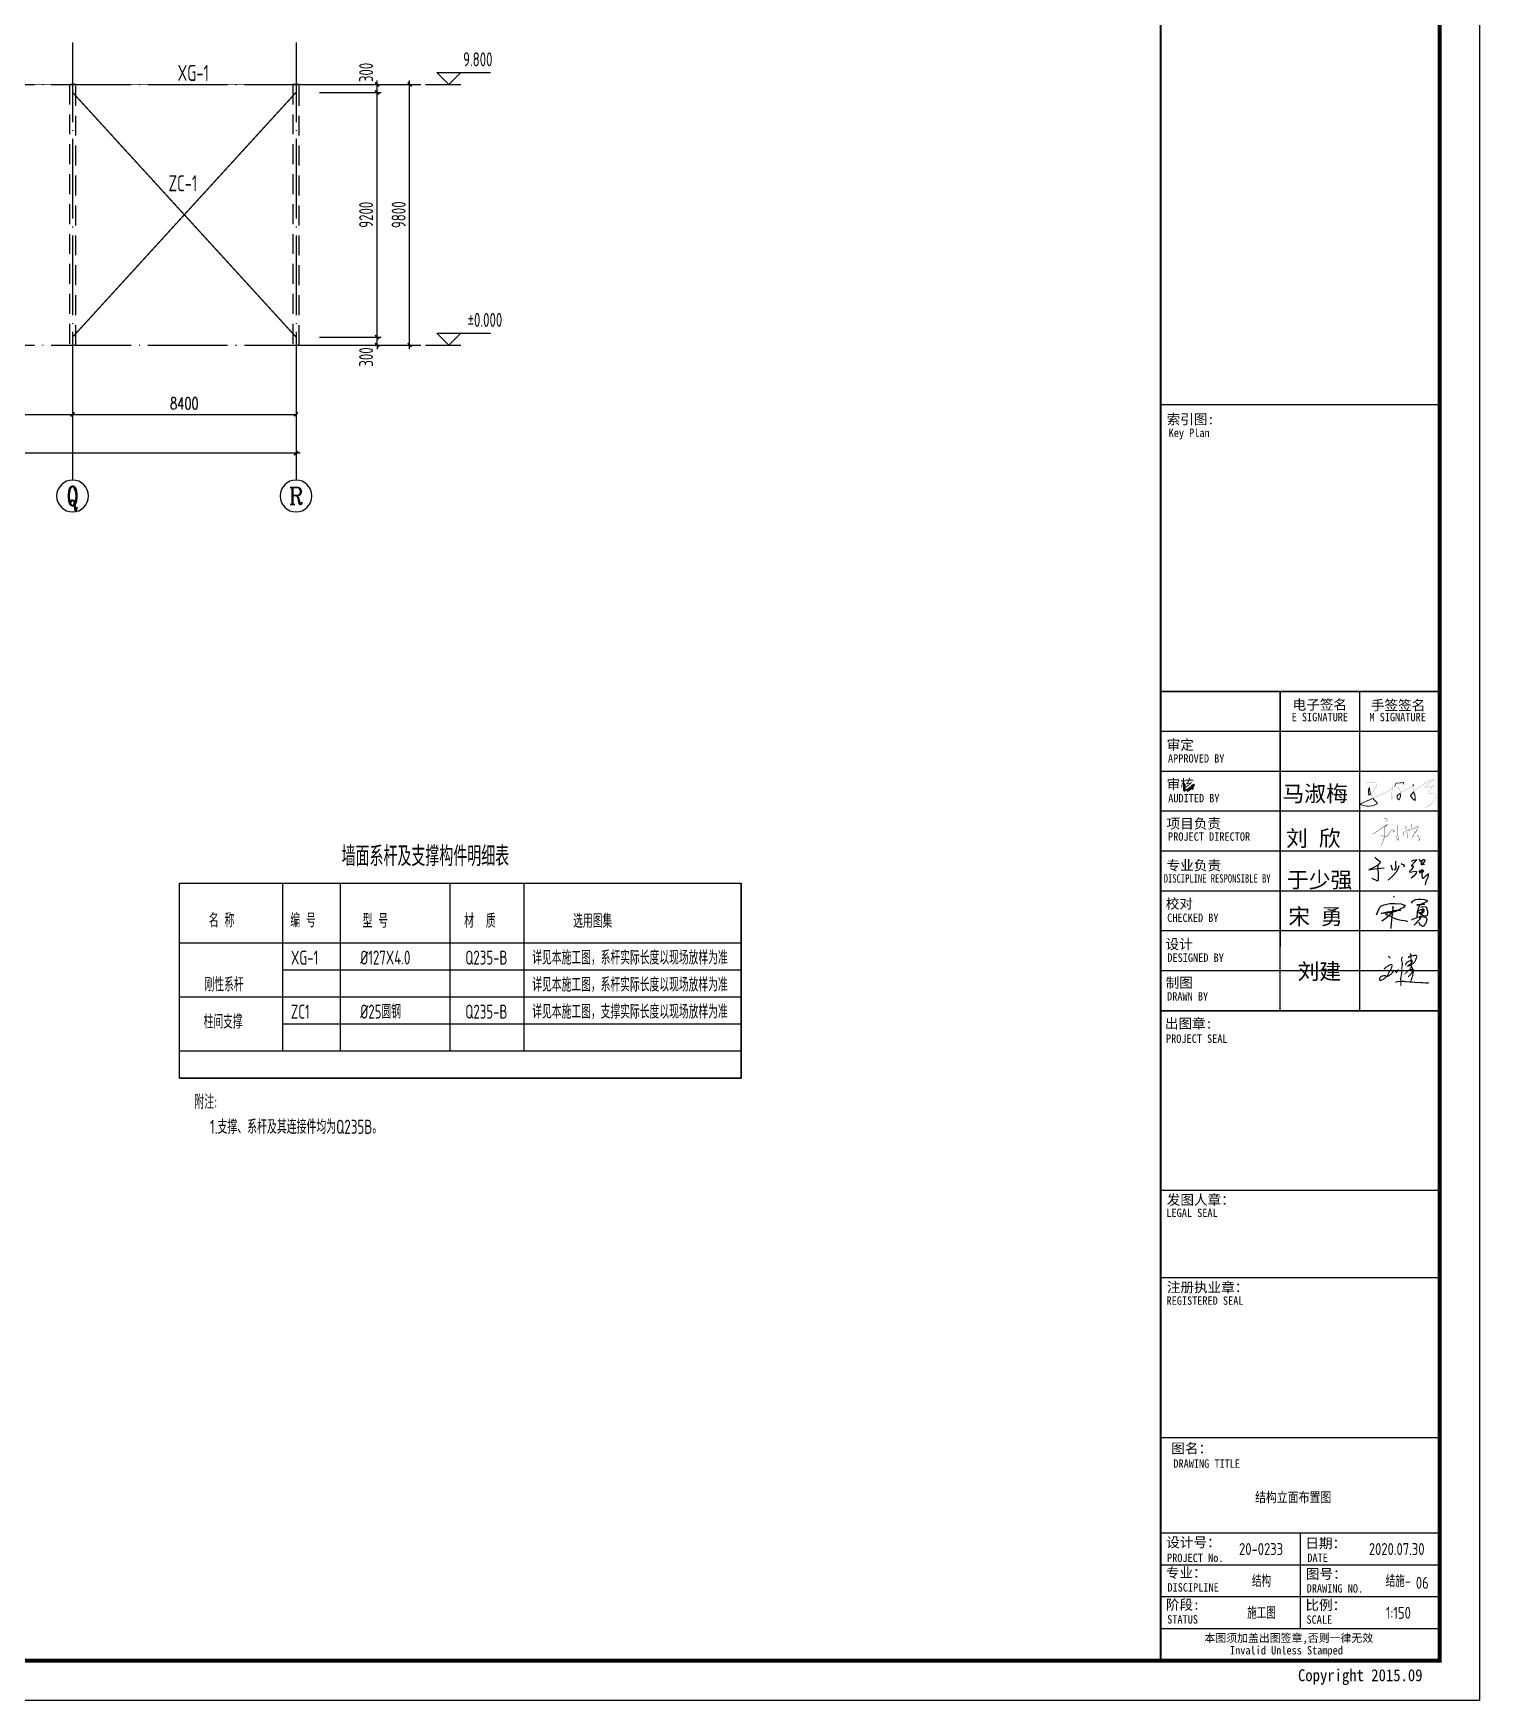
# Model space of a CAD drawing. Extents: x 899043 to 2598688, y -137197 to 211789.
# Drawn here: x 1760105 to 1814488, y 3985 to 66695 of the extents above; entities that cross this region are included whole.
import ezdxf
from ezdxf.enums import TextEntityAlignment as Align

# ---------------------------------------------------------------- set-up
doc = ezdxf.new("R2010")
doc.units = 0
doc.header["$LTSCALE"] = 1500
doc.header["$MEASUREMENT"] = 0
doc.linetypes.add('DASHED', pattern=[0.75, 0.5, -0.25])
doc.linetypes.add('DOTE', pattern=[2.42, 2, -0.2, 0.02, -0.2])
for name, color, linetype in [('00-tk', 151, 'Continuous'), ('1a文字', 7, 'Continuous'), ('AXIS', 3, 'Continuous'), ('AXIS_TEXT', 7, 'Continuous'), ('Boltx', 252, 'DASHED'), ('DIM', 3, 'Continuous'), ('iicon', 7, 'Continuous'), ('TDB_文字', 7, 'Continuous'), ('TEXT', 7, 'Continuous'), ('THIN', 7, 'Continuous'), ('WALL', 7, 'Continuous')]:
    doc.layers.add(name, color=color, linetype=linetype)
for name, color, linetype, lineweight in [('TK-签名', 70, 'Continuous', 30), ('功能名称', 255, 'Continuous', 0), ('钢板标注', 9, 'Continuous', 18)]:
    doc.layers.add(name, color=color, linetype=linetype, lineweight=lineweight)
doc.styles.add('_TCH_AXIS', font='COMPLEX', dxfattribs={"bigfont": 'GBCBIG'})
doc.styles.add('_TCH_DIM_T3', font='SIMPLEX', dxfattribs={"width": 0.705882, "bigfont": 'GBCBIG'})
doc.styles.add('COMPLEX', font='COMPLEX')
doc.styles.add('DS6FS', font='tssdeng.shx', dxfattribs={"width": 0.8, "bigfont": 'tssdchn.shx'})
doc.styles.add('DS6HT', font='simhei.ttf', dxfattribs={"width": 0.8})
doc.styles.add('HZ', font='rs.shx', dxfattribs={"width": 0.8, "bigfont": 'hztxt.shx'})
doc.styles.add('TSSD_Dimension', font='Tssdeng.shx', dxfattribs={"width": 0.7, "bigfont": 'hztxt.shx'})
doc.styles.add('TSSD_Label', font='Tssdeng.shx', dxfattribs={"width": 0.7, "bigfont": 'hztxt.shx'})
doc.styles.add('TSSD_Norm', font='Tssdeng.shx', dxfattribs={"bigfont": 'hztxt.shx'})
doc.dimstyles.new('_TCH_ARCH&&150', dxfattribs={"dimtxt": 446.25, "dimasz": 150, "dimexe": 375, "dimexo": 450, "dimgap": 189.375, "dimtad": 1, "dimdec": 0, "dimzin": 0, "dimdsep": 46, "dimtxsty": '_TCH_DIM_T3', "dimblk": 'ARCHTICK', "dimcen": 0.09, "dimclrt": 7, "dimazin": 2, "dimtfac": 1, "dimtdec": 0, "dimtix": 1, "dimtmove": 2, "dimatfit": 3, "dimfxl": 0, "dimtolj": 1, "dimtzin": 0, "dimarcsym": 0})
doc.dimstyles.new('TSSD_150_150', dxfattribs={"dimtxt": 525, "dimasz": 150, "dimexe": 150, "dimexo": 375, "dimgap": 150, "dimtad": 1, "dimdec": 0, "dimzin": 0, "dimdsep": 46, "dimtxsty": 'TSSD_Dimension', "dimblk": 'ARCHTICK', "dimblk1": 'ARCHTICK', "dimblk2": 'ARCHTICK', "dimcen": 0, "dimdle": 150, "dimclrt": 7, "dimadec": 0, "dimazin": 0, "dimtfac": 1, "dimtdec": 0, "dimtix": 1, "dimtmove": 2, "dimatfit": 3, "dimfxl": 0, "dimtolj": 1, "dimtzin": 0, "dimarcsym": 0})

# ---------------------------------------------------------------- blocks, each defined once
blk = doc.blocks.new('_ArchTick')
at = {"color": 0, "linetype": 'ByBlock', "const_width": 0.4}
blk.add_lwpolyline([(-0.5, -0.5), (0.5, 0.5)], dxfattribs=at)
blk = doc.blocks.new('*D312')
at = {"layer": 'AXIS', "color": 0, "lineweight": -2}
for p, q in [((1753182, 54452), (1753182, 51990)), ((1761582, 54452), (1761582, 51990)), ((1753182, 52365), (1761582, 52365))]:
    blk.add_line(p, q, dxfattribs=at)
at = {"layer": 'Defpoints', "color": 0}
for p in [(1753182, 54902), (1761582, 54902), (1761582, 52365)]:
    blk.add_point(p, dxfattribs=at)
at = {"layer": 'AXIS', "color": 0, "lineweight": -2, "xscale": 150, "yscale": 150, "zscale": 150, "rotation": 180}
blk.add_blockref('_ArchTick', (1753182, 52365), dxfattribs=at)
at = {"layer": 'AXIS', "color": 0, "lineweight": -2, "xscale": 150, "yscale": 150, "zscale": 150}
blk.add_blockref('_ArchTick', (1761582, 52365), dxfattribs=at)
at = {"layer": 'AXIS', "color": 7, "insert": (1757382, 52777), "char_height": 446.2, "attachment_point": 5, "style": '_TCH_DIM_T3'}
blk.add_mtext('\\A1;8400', dxfattribs=at)
blk = doc.blocks.new('*D313')
at = {"layer": 'AXIS', "color": 0, "lineweight": -2}
for p, q in [((1761582, 54452), (1761582, 51990)), ((1769982, 54452), (1769982, 51990)), ((1761582, 52365), (1769982, 52365))]:
    blk.add_line(p, q, dxfattribs=at)
at = {"layer": 'Defpoints', "color": 0}
for p in [(1761582, 54902), (1769982, 54902), (1769982, 52365)]:
    blk.add_point(p, dxfattribs=at)
at = {"layer": 'AXIS', "color": 0, "lineweight": -2, "xscale": 150, "yscale": 150, "zscale": 150, "rotation": 180}
blk.add_blockref('_ArchTick', (1761582, 52365), dxfattribs=at)
at = {"layer": 'AXIS', "color": 0, "lineweight": -2, "xscale": 150, "yscale": 150, "zscale": 150}
blk.add_blockref('_ArchTick', (1769982, 52365), dxfattribs=at)
at = {"layer": 'AXIS', "color": 7, "insert": (1765782, 52777), "char_height": 446.2, "attachment_point": 5, "style": '_TCH_DIM_T3'}
blk.add_mtext('\\A1;8400', dxfattribs=at)
blk = doc.blocks.new('_AXISO')
blk.add_circle((0, 0), 0.5)
at = {"layer": 'AXIS_TEXT', "style": 'COMPLEX', "width": 1.041667}
blk.add_attdef('A', text='', height=0.56, dxfattribs=at).set_placement((-0.25, -0.28), (0.25, -0.28), align=Align.FIT)
blk = doc.blocks.new('*D314')
at = {"layer": 'Defpoints', "color": 0}
for p in [(1659231, 54111), (1769982, 54111), (1659231, 50902)]:
    blk.add_point(p, dxfattribs=at)
at = {"layer": 'DIM', "color": 0, "lineweight": -2}
for p, q in [((1659231, 53736), (1659231, 50752)), ((1769982, 53736), (1769982, 50752)), ((1770132, 50902), (1659081, 50902))]:
    blk.add_line(p, q, dxfattribs=at)
at = {"layer": 'DIM', "color": 0, "lineweight": -2, "xscale": 150, "yscale": 150, "zscale": 150, "rotation": 180}
blk.add_blockref('_ArchTick', (1659231, 50902), dxfattribs=at)
at = {"layer": 'DIM', "color": 0, "lineweight": -2, "xscale": 150, "yscale": 150, "zscale": 150}
blk.add_blockref('_ArchTick', (1769982, 50902), dxfattribs=at)
at = {"layer": 'DIM', "color": 7, "insert": (1714607, 51315), "char_height": 525, "attachment_point": 5, "style": 'TSSD_Dimension'}
blk.add_mtext('\\A1;110750', dxfattribs=at)
blk = doc.blocks.new('*D315')
at = {"layer": 'Defpoints', "color": 0}
for p in [(1770631, 64773), (1774254, 64773), (1770631, 54973)]:
    blk.add_point(p, dxfattribs=at)
at = {"layer": 'DIM', "color": 0, "lineweight": -2}
for p, q in [((1771006, 64773), (1774404, 64773)), ((1774254, 54823), (1774254, 64923)), ((1771006, 54973), (1774404, 54973))]:
    blk.add_line(p, q, dxfattribs=at)
at = {"layer": 'DIM', "color": 0, "lineweight": -2, "xscale": 150, "yscale": 150, "zscale": 150}
for p, rotation in [((1774254, 64773), 90), ((1774254, 54973), 270)]:
    blk.add_blockref('_ArchTick', p, dxfattribs=dict(at, rotation=rotation))
at = {"layer": 'DIM', "color": 7, "insert": (1773841, 59873), "char_height": 525, "attachment_point": 5, "rotation": 90, "style": 'TSSD_Dimension'}
blk.add_mtext('\\A1;9800', dxfattribs=at)
blk = doc.blocks.new('*D316')
at = {"layer": 'Defpoints', "color": 0}
for p in [(1770492, 55273), (1773030, 55273), (1770492, 54973)]:
    blk.add_point(p, dxfattribs=at)
at = {"layer": 'DIM', "color": 0, "lineweight": -2}
for p, q in [((1770867, 55273), (1773180, 55273)), ((1773030, 55273), (1773030, 55423)), ((1773030, 54973), (1773030, 55273)), ((1770867, 54973), (1773180, 54973)), ((1773030, 54973), (1773030, 54823))]:
    blk.add_line(p, q, dxfattribs=at)
at = {"layer": 'DIM', "color": 0, "lineweight": -2, "xscale": 150, "yscale": 150, "zscale": 150}
for p, rotation in [((1773030, 55273), 270), ((1773030, 54973), 90)]:
    blk.add_blockref('_ArchTick', p, dxfattribs=dict(at, rotation=rotation))
at = {"layer": 'DIM', "color": 7, "insert": (1772617, 54521), "char_height": 525, "attachment_point": 5, "rotation": 90, "style": 'TSSD_Dimension'}
blk.add_mtext('\\A1;300', dxfattribs=at)
blk = doc.blocks.new('*D317')
at = {"layer": 'Defpoints', "color": 0}
for p in [(1770492, 64773), (1773030, 64773), (1770492, 64473)]:
    blk.add_point(p, dxfattribs=at)
at = {"layer": 'DIM', "color": 0, "lineweight": -2}
for p, q in [((1770867, 64773), (1773180, 64773)), ((1773030, 64323), (1773030, 64923)), ((1770867, 64473), (1773180, 64473))]:
    blk.add_line(p, q, dxfattribs=at)
at = {"layer": 'DIM', "color": 0, "lineweight": -2, "xscale": 150, "yscale": 150, "zscale": 150}
for p, rotation in [((1773030, 64773), 90), ((1773030, 64473), 270)]:
    blk.add_blockref('_ArchTick', p, dxfattribs=dict(at, rotation=rotation))
at = {"layer": 'DIM', "color": 7, "insert": (1772617, 65224), "char_height": 525, "attachment_point": 5, "rotation": 90, "style": 'TSSD_Dimension'}
blk.add_mtext('\\A1;300', dxfattribs=at)
blk = doc.blocks.new('*D322')
at = {"layer": 'Defpoints', "color": 0}
for p in [(1770867, 64473), (1773030, 64473), (1770867, 55273)]:
    blk.add_point(p, dxfattribs=at)
at = {"layer": 'DIM', "color": 0, "lineweight": -2}
for p, q in [((1773030, 55123), (1773030, 64623)), ((1771242, 64473), (1773180, 64473)), ((1771242, 55273), (1773180, 55273))]:
    blk.add_line(p, q, dxfattribs=at)
at = {"layer": 'DIM', "color": 0, "lineweight": -2, "xscale": 150, "yscale": 150, "zscale": 150}
for p, rotation in [((1773030, 64473), 90), ((1773030, 55273), 270)]:
    blk.add_blockref('_ArchTick', p, dxfattribs=dict(at, rotation=rotation))
at = {"layer": 'DIM', "color": 7, "insert": (1772617, 59873), "char_height": 525, "attachment_point": 5, "rotation": 90, "style": 'TSSD_Dimension'}
blk.add_mtext('\\A1;9200', dxfattribs=at)
blk = doc.blocks.new('A$C7C122B11')
at = {"layer": 'iicon', "color": 13, "const_width": 7.58}
for points in [[(101, 316), (199, 383)], [(199, 383), (301, 455)], [(244, 611), (279, 605)], [(322, 465), (255, 393)], [(255, 393), (267, 338)], [(279, 605), (315, 591)], [(321, 572), (298, 526)], [(301, 455), (344, 476)], [(315, 591), (321, 572)], [(554, 440), (553, 381)], [(553, 381), (555, 298)], [(718, 416), (741, 413)], [(745, 400), (719, 368)], [(741, 413), (745, 400)], [(858, 469), (850, 439)], [(850, 439), (850, 403)], [(850, 403), (863, 373)], [(872, 485), (858, 469)], [(863, 373), (876, 363)], [(897, 363), (924, 382)], [(924, 382), (974, 414)], [(991, 378), (971, 334)], [(974, 414), (997, 421)], [(1010, 411), (991, 378)], [(997, 421), (1010, 411)], [(0, 251), (101, 316)], [(180, 234), (214, 214)], [(220, 61), (189, 0)], [(214, 214), (249, 201)], [(254, 164), (220, 61)], [(249, 201), (284, 195)], [(270, 260), (254, 164)], [(267, 338), (270, 260)], [(284, 195), (312, 200)], [(312, 200), (331, 220)], [(331, 220), (382, 295)], [(382, 295), (411, 328)], [(411, 328), (434, 349)], [(434, 349), (448, 349)], [(448, 349), (455, 315)], [(455, 315), (462, 292)], [(462, 292), (485, 335)], [(535, 158), (509, 209)], [(575, 108), (535, 158)], [(555, 298), (561, 212)], [(561, 212), (572, 134)], [(572, 134), (575, 108)], [(674, 309), (686, 266)], [(686, 266), (692, 224)], [(692, 224), (692, 211)], [(726, 309), (755, 327)], [(755, 327), (790, 346)], [(756, 296), (765, 257)], [(762, 218), (762, 180)], [(762, 180), (763, 160)], [(765, 257), (762, 218)], [(790, 346), (817, 357)], [(826, 342), (799, 315)], [(817, 357), (835, 356)], [(835, 356), (826, 342)], [(876, 363), (897, 363)], [(892, 201), (876, 164)], [(909, 233), (892, 201)], [(921, 283), (909, 233)], [(923, 311), (921, 283)], [(951, 294), (937, 279)], [(971, 334), (951, 294)], [(980, 231), (1007, 207)], [(1033, 121), (1002, 119)], [(1007, 207), (1028, 171)], [(1028, 171), (1033, 146)], [(1033, 146), (1033, 121)]]:
    blk.add_lwpolyline(points, dxfattribs=at)
blk = doc.blocks.new('A$C26561F03')
at = {"layer": 'WALL'}
for p, q in [((166, 452), (88, 412)), ((150, 688), (177, 655)), ((224, 488), (166, 452)), ((177, 655), (214, 628)), ((214, 628), (252, 600)), ((216, 496), (223, 419)), ((223, 419), (231, 254)), ((268, 546), (224, 488)), ((252, 600), (277, 584)), ((277, 584), (268, 546)), ((295, 415), (378, 424)), ((550, 496), (561, 437)), ((561, 437), (583, 381)), ((662, 590), (665, 508)), ((665, 508), (669, 415)), ((749, 474), (725, 389)), ((810, 531), (834, 516)), ((834, 516), (863, 508)), ((863, 508), (884, 493)), ((880, 471), (867, 448)), ((884, 493), (880, 471)), ((1120, 459), (1057, 371)), ((1084, 500), (1061, 471)), ((1061, 471), (1109, 474)), ((1068, 593), (1118, 614)), ((1150, 572), (1084, 500)), ((1109, 474), (1120, 459)), ((1118, 614), (1187, 628)), ((1187, 628), (1150, 572)), ((1246, 649), (1268, 615)), ((1268, 615), (1304, 564)), ((1304, 564), (1309, 523)), ((1307, 568), (1333, 598)), ((1309, 523), (1308, 495)), ((1343, 524), (1316, 499)), ((1316, 499), (1363, 515)), ((1333, 598), (1360, 635)), ((1377, 566), (1343, 524)), ((1360, 635), (1394, 635)), ((1363, 515), (1390, 517)), ((1397, 608), (1377, 566)), ((1394, 635), (1397, 608)), ((88, 412), (0, 376)), ((0, 376), (76, 385)), ((76, 385), (204, 403)), ((222, 89), (81, 156)), ((204, 403), (295, 415)), ((231, 157), (222, 89)), ((231, 254), (231, 157)), ((616, 235), (483, 114)), ((583, 381), (597, 366)), ((680, 311), (616, 235)), ((660, 364), (640, 392)), ((669, 415), (660, 364)), ((725, 389), (680, 311)), ((1057, 371), (1016, 328)), ((1016, 328), (1022, 313)), ((1022, 313), (1078, 322)), ((1135, 221), (1058, 166)), ((1078, 322), (1153, 340)), ((1181, 286), (1135, 221)), ((1153, 340), (1188, 328)), ((1188, 328), (1181, 286)), ((1271, 364), (1258, 328)), ((1258, 328), (1263, 293)), ((1263, 293), (1289, 314)), ((1289, 314), (1309, 338)), ((1309, 338), (1344, 361)), ((1328, 304), (1325, 232)), ((1325, 232), (1330, 189)), ((1328, 304), (1332, 359)), ((1357, 326), (1328, 304)), ((1330, 189), (1340, 165)), ((1332, 359), (1335, 388)), ((1340, 165), (1370, 167)), ((1344, 361), (1362, 360)), ((1365, 339), (1357, 326)), ((1362, 360), (1365, 339)), ((1370, 167), (1427, 221)), ((1429, 80), (1406, 0)), ((1427, 221), (1472, 263)), ((1474, 180), (1429, 80)), ((1472, 263), (1484, 279)), ((1486, 229), (1474, 180)), ((1484, 279), (1486, 229))]:
    blk.add_line(p, q, dxfattribs=at)
blk = doc.blocks.new('20150828165454')
h = blk.add_hatch(color=256)
h.paths.add_polyline_path([(-4440, 30), (-4590, 65), (-4738, 73), (-4862, 73), (-4992, 72), (-5125, 52), (-5266, 37), (-5393, 13), (-5517, -12), (-5636, -56), (-5741, -115), (-5764, -162), (-5753, -202), (-5720, -224), (-5687, -211), (-5590, -156), (-5487, -118), (-5372, -95), (-5250, -72), (-5111, -57), (-4983, -38), (-4861, -37), (-4741, -37), (-4606, -44), (-4481, -73), (-4396, -123), (-4309, -200), (-4258, -277), (-4228, -372), (-4222, -432), (-4226, -493), (-4256, -619), (-4303, -715), (-4397, -874), (-4482, -1002), (-4524, -1077), (-4590, -1174), (-4663, -1268), (-4809, -1452), (-5015, -1664), (-5034, -1609), (-5089, -1342), (-5123, -1119), (-5136, -855), (-5186, -665), (-5310, -733), (-5417, -938), (-5505, -1249), (-5497, -1579), (-5468, -1849), (-5423, -2020), (-5307, -2086), (-5075, -1883), (-5061, -1869), (-5023, -1980), (-4920, -2172), (-4812, -2296), (-4775, -2346), (-4907, -2394), (-5121, -2478), (-5344, -2571), (-5520, -2636), (-5732, -2723), (-5969, -2837), (-6203, -2949), (-6416, -3043), (-6581, -3165), (-6703, -3245), (-6753, -3389), (-6543, -3484), (-6306, -3571), (-6047, -3628), (-5675, -3683), (-5346, -3696), (-4984, -3674), (-4626, -3589), (-4404, -3489), (-4020, -3309), (-3956, -3186), (-3956, -3088), (-4121, -2902), (-4378, -2661), (-4537, -2481), (-4598, -2400), (-4501, -2365), (-4236, -2257), (-3766, -2061), (-3213, -1827), (-2411, -1391), (-2174, -1208), (-2003, -1066), (-1843, -939), (-1870, -1118), (-1916, -1391), (-1963, -1659), (-1997, -1943), (-2000, -2196), (-1987, -2394), (-1897, -2716), (-1739, -2464), (-1664, -2061), (-1660, -2046), (-1673, -2009), (-1704, -2000), (-1735, -2006), (-1772, -2040), (-1844, -2423), (-1858, -2447), (-1878, -2376), (-1890, -2193), (-1887, -1950), (-1854, -1675), (-1808, -1409), (-1762, -1135), (-1727, -907), (-1723, -906), (-1721, -872), (-1721, -871), (-1703, -509, 0.9997794), (-1812, -503), (-1829, -818), (-1884, -831), (-2072, -981), (-2243, -1122), (-2471, -1298), (-3261, -1728), (-3808, -1959), (-4278, -2155), (-4541, -2262), (-4667, -2307), (-4727, -2228), (-4828, -2109), (-4922, -1935), (-4975, -1781), (-4727, -1525), (-4576, -1336), (-4501, -1239), (-4430, -1135), (-4388, -1059), (-4304, -932), (-4206, -767), (-4152, -656), (-4116, -509), (-4112, -430), (-4119, -351), (-4158, -229), (-4225, -127), (-4331, -33)])
h.paths.add_polyline_path([(-5250, -856), (-5246, -872), (-5233, -1130), (-5198, -1361), (-5140, -1638), (-5101, -1752), (-5151, -1803), (-5320, -1952), (-5328, -1947), (-5360, -1829), (-5387, -1572), (-5395, -1263), (-5314, -979)], flags=16)
h.paths.add_polyline_path([(-4706, -2439), (-4622, -2551), (-4457, -2737), (-4200, -2979), (-4066, -3130), (-4066, -3160), (-4100, -3226), (-4450, -3389), (-4661, -3484), (-5000, -3565), (-5347, -3585), (-5665, -3573), (-6027, -3519), (-6275, -3465), (-6502, -3382), (-6616, -3330), (-6611, -3316), (-6519, -3255), (-6360, -3139), (-6157, -3049), (-5921, -2936), (-5688, -2824), (-5479, -2739), (-5303, -2673), (-5080, -2580), (-4869, -2497)], flags=16)
blk.add_hatch(color=256).paths.add_polyline_path([(-168, -111), (-139, -122), (-168, -209), (-178, -172), (-217, -188), (-241, -231), (-240, -253), (-228, -276), (-200, -294), (-168, -302), (-115, -297), (-77, -292), (-54, -271), (-64, -244), (0, -55), (-152, 0), (-457, -20), (-795, -59), (-1146, -70), (-1281, -116), (-1343, -253), (-1500, -603), (-1494, -694), (-1442, -689), (-1397, -663), (-1400, -648), (-1243, -299), (-1200, -205), (-1126, -179), (-787, -168), (-448, -130)])
h = blk.add_hatch(color=256)
h.paths.add_polyline_path([(-688, -999), (-758, -854), (-875, -743), (-1035, -731), (-1201, -885), (-1136, -1058), (-1108, -1080), (-1080, -1087), (-1031, -1082), (-1031, -1038), (-1033, -1019), (-1072, -915), (-995, -844), (-922, -850), (-848, -920), (-789, -1044), (-688, -1286), (-658, -1498), (-642, -1566), (-853, -1712), (-1191, -1986), (-1209, -2083), (-1177, -2315), (-1093, -2534), (-846, -2791), (-664, -2671), (-615, -2561), (-516, -2337), (-480, -2070), (-489, -1817), (-511, -1642), (-518, -1613), (-479, -1586), (-165, -1385), (192, -1191), (537, -1003), (1087, -738), (1231, -674), (1250, -797), (1292, -1025), (1329, -1168), (1390, -1315), (1395, -1327), (1306, -1404), (1156, -1569), (983, -1775), (814, -1969), (842, -2080), (917, -2204), (1145, -2513), (1400, -2745), (1622, -2852), (1738, -2764), (1754, -2564), (1717, -2283), (1677, -1889), (1607, -1705), (1537, -1400), (1523, -1361), (1651, -1250), (1970, -1051), (2327, -770), (2760, -428), (2899, -354), (3238, -160), (3696, 101), (3975, 242), (4325, 379), (4403, 392), (4098, 197), (3764, -67), (3426, -339), (3128, -580), (3036, -733), (3084, -838), (3231, -876), (4286, -573), (4170, -677), (3520, -1353), (3490, -1494), (3543, -1600), (3652, -1703), (3791, -1744), (4210, -1764), (4485, -1782), (4603, -1871), (4653, -1995), (4701, -2170), (4651, -2340), (4517, -2625), (4351, -2851), (4045, -3162), (3802, -3368), (3636, -3501), (3516, -3583), (3351, -3668), (3136, -3711), (3117, -3707), (3087, -3712), (3058, -3730), (3044, -3762), (3044, -3803), (3072, -3829), (3115, -3829), (3158, -3819), (3388, -3773), (3573, -3678), (3701, -3590), (3872, -3453), (4120, -3243), (4435, -2922), (4612, -2681), (4754, -2379), (4815, -2171), (4757, -1960), (4694, -1802), (4525, -1674), (4216, -1654), (3809, -1635), (3708, -1605), (3633, -1534), (3606, -1480), (3621, -1406), (4246, -756), (4499, -531), (4400, -447), (4272, -463), (3230, -762), (3162, -745), (3160, -740), (3213, -654), (3495, -425), (3832, -153), (4162, 107), (4528, 341), (4539, 495), (4415, 505), (4296, 485), (3930, 343), (3644, 198), (3183, -65), (2846, -258), (2700, -335), (2259, -684), (1907, -961), (1585, -1162), (1483, -1251), (1434, -1133), (1400, -1002), (1358, -778), (1335, -627), (1338, -626), (1600, -468), (1348, -242), (1207, -133), (1215, -560), (1041, -638), (487, -905), (139, -1094), (-221, -1290), (-540, -1495), (-545, -1498), (-550, -1478), (-581, -1257)])
h.paths.add_polyline_path([(-617, -1682), (-599, -1826), (-590, -2065), (-623, -2307), (-715, -2516), (-752, -2596), (-830, -2649), (-998, -2474), (-1070, -2287), (-1098, -2086), (-1090, -2046), (-787, -1800)], flags=16)
h.paths.add_polyline_path([(935, -1998), (1066, -1847), (1239, -1641), (1383, -1483), (1433, -1440), (1501, -1737), (1569, -1915), (1608, -2296), (1643, -2567), (1632, -2706), (1609, -2724), (1462, -2653), (1227, -2439), (1009, -2142), (945, -2037)], flags=16)
h.paths.add_polyline_path([(1324, -506), (1321, -366), (1416, -451)], flags=16)
for points in [[(-4869, -2497), (-4706, -2439), (-4622, -2551), (-4457, -2737), (-4200, -2979), (-4066, -3130), (-4066, -3160), (-4100, -3226), (-4450, -3389), (-4661, -3484), (-5000, -3565), (-5347, -3585), (-5665, -3573), (-6027, -3519), (-6275, -3465), (-6502, -3382), (-6616, -3330), (-6611, -3316), (-6519, -3255), (-6360, -3139), (-6157, -3049), (-5921, -2936), (-5688, -2824), (-5479, -2739), (-5303, -2673), (-5080, -2580)], [(-5246, -872), (-5233, -1130), (-5198, -1361), (-5140, -1638), (-5101, -1752), (-5151, -1803), (-5320, -1952), (-5328, -1947), (-5360, -1829), (-5387, -1572), (-5395, -1263), (-5314, -979), (-5250, -856)], [(-617, -1682), (-599, -1826), (-590, -2065), (-623, -2307), (-715, -2516), (-752, -2596), (-830, -2649), (-998, -2474), (-1070, -2287), (-1098, -2086), (-1090, -2046), (-787, -1800)], [(1383, -1483), (1433, -1440), (1501, -1737), (1569, -1915), (1608, -2296), (1643, -2567), (1632, -2706), (1609, -2724), (1462, -2653), (1227, -2439), (1009, -2142), (945, -2037), (935, -1998), (1066, -1847), (1239, -1641)], [(1321, -366), (1324, -506), (1416, -451)]]:
    blk.add_lwpolyline(points, close=True)
blk = doc.blocks.new('A$C16496DF1')
at = {"layer": '00-tk'}
for p, q in [((178350, 126150), (178350, 0)), ((166350, 124650), (166350, 1500)), ((176850, 124650), (176850, 1500)), ((166350, 48750), (176850, 48750)), ((166350, 37950), (176850, 37950)), ((166350, 37950), (176850, 37950)), ((166350, 37950), (176850, 37950)), ((166350, 37950), (176850, 37950)), ((166350, 37950), (176850, 37950)), ((176850, 37950), (166350, 37950)), ((176850, 37950), (166350, 37950)), ((176850, 37950), (166350, 37950)), ((166350, 37950), (176850, 37950)), ((170850, 25950), (170850, 37950)), ((170850, 37950), (170850, 28350)), ((173850, 25950), (173850, 37950)), ((173850, 28350), (173850, 37950)), ((176850, 36450), (166350, 36450)), ((176850, 34950), (166350, 34950)), ((176850, 34950), (166350, 34950)), ((167232, 34253), (167230, 34214)), ((167230, 34214), (167275, 34214)), ((167273, 34460), (167232, 34450)), ((167232, 34450), (167232, 34304)), ((167232, 34304), (167233, 34290)), ((167233, 34290), (167232, 34253)), ((167273, 34304), (167273, 34460)), ((167273, 34266), (167273, 34304)), ((167274, 34228), (167273, 34266)), ((167275, 34214), (167274, 34228)), ((167365, 34259), (167328, 34246)), ((167328, 34246), (167337, 34237)), ((167337, 34237), (167359, 34208)), ((167359, 34208), (167385, 34219)), ((167399, 34274), (167365, 34259)), ((167385, 34219), (167419, 34235)), ((167429, 34291), (167399, 34274)), ((167419, 34235), (167440, 34248)), ((167462, 34313), (167429, 34291)), ((167440, 34248), (167471, 34269)), ((167490, 34336), (167462, 34313)), ((167471, 34269), (167496, 34287)), ((167505, 34352), (167490, 34336)), ((167496, 34287), (167526, 34314)), ((167533, 34382), (167505, 34352)), ((167526, 34314), (167588, 34314)), ((167555, 34409), (167533, 34382)), ((167556, 34412), (167555, 34409)), ((167576, 34446), (167556, 34412)), ((167556, 34344), (167581, 34376)), ((167588, 34314), (167556, 34344)), ((167581, 34460), (167576, 34446)), ((167614, 34441), (167581, 34460)), ((167581, 34376), (167601, 34403)), ((167601, 34403), (167604, 34408)), ((167604, 34408), (167629, 34435)), ((167629, 34435), (167614, 34441)), ((176850, 33450), (166350, 33450)), ((176850, 33450), (166350, 33450)), ((176850, 31950), (166350, 31950)), ((176850, 31950), (166350, 31950)), ((176850, 30450), (166350, 30450)), ((176850, 30450), (166350, 30450)), ((176850, 28950), (166350, 28950)), ((176850, 28950), (166350, 28950)), ((176850, 27450), (166350, 27450)), ((176850, 27450), (166350, 27450)), ((166350, 25950), (176850, 25950)), ((166350, 25950), (176850, 25950)), ((176850, 25950), (166350, 25950)), ((176850, 25950), (166350, 25950)), ((166350, 19200), (176850, 19200)), ((176850, 15900), (166350, 15900)), ((176850, 6300), (166350, 6300)), ((171600, 6300), (171600, 2700)), ((176850, 5100), (166350, 5100)), ((176850, 3900), (166350, 3900)), ((176850, 2700), (166350, 2700)), ((176850, 1500), (3750, 1500)), ((176850, 1500), (166350, 1500))]:
    blk.add_line(p, q, dxfattribs=at)
at = {"layer": '00-tk', "linetype": 'Continuous'}
blk.add_line((178350, 0), (0, 0), dxfattribs=at)
at = {"layer": '00-tk', "const_width": 150}
blk.add_lwpolyline([(3750, 124650), (176850, 124650), (176850, 1500), (3750, 1500)], close=True, dxfattribs=at)
at = {"layer": '00-tk', "const_width": 75}
blk.add_lwpolyline([(166350, 1500), (166350, 124650)], dxfattribs=at)
at = {"layer": '00-tk'}
blk.add_lwpolyline([(166350, 9900), (176850, 9900), (176850, 6300), (166350, 6300)], close=True, dxfattribs=at)
at = {"layer": 'AXIS', "color": 1, "ltscale": 1000, "const_width": 42}
for points in [[(174750, 27508), (174788, 27535), (174802, 27565), (174828, 27581), (174865, 27605), (174895, 27627), (174923, 27646), (174953, 27664), (174984, 27677), (175019, 27686), (175044, 27682), (175055, 27669), (175061, 27647), (175054, 27622), (175024, 27528), (175018, 27515), (175001, 27486), (174989, 27467), (174965, 27434), (174942, 27403), (174912, 27334), (174907, 27312), (174888, 27270), (174858, 27237), (174836, 27221), (174811, 27198), (174780, 27168), (174749, 27149), (174713, 27125), (174666, 27105), (174641, 27093), (174605, 27088), (174596, 27101), (174586, 27132), (174590, 27158), (174602, 27188), (174625, 27228), (174649, 27242), (174677, 27253), (174736, 27265), (174778, 27270), (174820, 27263), (174864, 27243), (174895, 27245), (174921, 27256), (174974, 27293), (175036, 27340), (175083, 27396), (175120, 27442), (175147, 27463), (175183, 27445), (175193, 27422), (175198, 27405), (175223, 27386), (175235, 27407), (175257, 27434), (175275, 27459), (175293, 27501), (175293, 27501), (175295, 27512)], [(174908, 28001), (174933, 27984), (174957, 27969), (174970, 27951), (174986, 27931), (174992, 27921)], [(175457, 27971), (175422, 27945), (175422, 27945), (175413, 27892), (175413, 27864), (175417, 27837), (175424, 27809), (175439, 27758), (175444, 27701), (175444, 27655), (175428, 27583), (175422, 27479), (175424, 27433), (175419, 27381), (175406, 27310), (175393, 27214), (175378, 27163), (175391, 27014), (175384, 26926), (175386, 26891), (175387, 26877)], [(175566, 27661), (175574, 27706), (175605, 27752), (175641, 27788), (175718, 27825), (175757, 27838), (175780, 27844), (175803, 27844), (175819, 27808), (175796, 27752), (175757, 27716), (175697, 27677), (175665, 27646), (175647, 27628), (175711, 27638), (175774, 27647), (175788, 27640), (175787, 27590), (175743, 27545), (175733, 27520), (175703, 27487), (175670, 27462), (175642, 27443), (175623, 27418), (175685, 27473), (175733, 27482), (175772, 27495), (175811, 27499), (175841, 27494), (175814, 27438), (175812, 27387), (175777, 27348), (175737, 27295), (175697, 27263), (175677, 27240), (175669, 27218)], [(175703, 27933), (175682, 27951), (175676, 27971), (175695, 27988), (175743, 28000), (175788, 28008), (175853, 28019), (175881, 28027), (175912, 28032), (175943, 28035), (175975, 28025), (175988, 28000), (175976, 27955), (175968, 27916), (175943, 27866), (175919, 27800), (175850, 27724), (175827, 27713), (175816, 27704), (175769, 27709), (175757, 27716)], [(175738, 28105), (175753, 28077), (175768, 28058), (175769, 28031), (175772, 28021), (175775, 28005), (175760, 27963), (175764, 27909), (175774, 27887), (175775, 27873), (175773, 27842), (175781, 27739), (175774, 27709), (175787, 27622), (175798, 27579), (175811, 27559), (175838, 27516), (175867, 27474), (175863, 27437), (175849, 27397), (175844, 27348), (175825, 27238), (175804, 27191), (175782, 27105), (175754, 27038)], [(175182, 27010), (175235, 27037), (175291, 27049), (175387, 27052), (175433, 27056), (175480, 27055), (175557, 27044), (175618, 27033), (175698, 27039), (175721, 27033), (175760, 27019), (175814, 27023), (175856, 27025), (175925, 27017), (175962, 27009), (176019, 27006), (176068, 27009), (176115, 27009), (176167, 27004), (176229, 27000), (176296, 26996), (176341, 26993), (176393, 26992), (176426, 26995), (176443, 26996)]]:
    blk.add_lwpolyline(points, dxfattribs=at)
at = {"layer": 'TK-签名'}
for p, q in [((175141, 30252), (175110, 30221)), ((175868, 30098), (175943, 30128)), ((175943, 30128), (176051, 30143)), ((176051, 30143), (176140, 30145)), ((176140, 30145), (176261, 30138)), ((176261, 30138), (176394, 30095)), ((174467, 29561), (174590, 29823)), ((174590, 29823), (174663, 29896)), ((174717, 29614), (174646, 29601)), ((174646, 29601), (174649, 29607)), ((174649, 29607), (174890, 29663)), ((174663, 29896), (174755, 29938)), ((174804, 29612), (174717, 29614)), ((174755, 29938), (174866, 29958)), ((174899, 29620), (174804, 29612)), ((174813, 29563), (174844, 29574)), ((174844, 29574), (174995, 29504)), ((174931, 29516), (174847, 29437)), ((174866, 29958), (174975, 29977)), ((174890, 29663), (175044, 29698)), ((174976, 29633), (174899, 29620)), ((174992, 29585), (174931, 29516)), ((174975, 29977), (175055, 29977)), ((175072, 29649), (174976, 29633)), ((175047, 29662), (174992, 29585)), ((174995, 29504), (175133, 29434)), ((175086, 29773), (175037, 29379)), ((175044, 29698), (175202, 29726)), ((175055, 29977), (175157, 29977)), ((175130, 29665), (175072, 29649)), ((175076, 29855), (175075, 29836)), ((175075, 29836), (175084, 29823)), ((175093, 29841), (175076, 29855)), ((175084, 29823), (175086, 29773)), ((175120, 29832), (175093, 29841)), ((175190, 29682), (175130, 29665)), ((175157, 29977), (175395, 29967)), ((175285, 29721), (175190, 29682)), ((175202, 29726), (175330, 29736)), ((175343, 29752), (175285, 29721)), ((175330, 29736), (175372, 29722)), ((175417, 29791), (175343, 29752)), ((175374, 29710), (175369, 29714)), ((175372, 29722), (175374, 29710)), ((175395, 29967), (175554, 29911)), ((175474, 29820), (175417, 29791)), ((175554, 29911), (175474, 29820)), ((175793, 30037), (175809, 30062)), ((175799, 30005), (175793, 30037)), ((175811, 29983), (175799, 30005)), ((175809, 30062), (175868, 30098)), ((176002, 29926), (175984, 29919)), ((175984, 29919), (176015, 29916)), ((175995, 29633), (175994, 29479)), ((176003, 29665), (175995, 29633)), ((176124, 29947), (176002, 29926)), ((176015, 29702), (176003, 29665)), ((176015, 29916), (176074, 29927)), ((176061, 29860), (176015, 29702)), ((176029, 29467), (176080, 29480)), ((176034, 29693), (176050, 29715)), ((176050, 29668), (176034, 29693)), ((176050, 29715), (176087, 29735)), ((176076, 29640), (176050, 29668)), ((176099, 29928), (176061, 29860)), ((176065, 29454), (176083, 29481)), ((176074, 29927), (176231, 29961)), ((176104, 29604), (176076, 29640)), ((176080, 29480), (176149, 29491)), ((176083, 29481), (176111, 29502)), ((176087, 29735), (176156, 29752)), ((176238, 29942), (176099, 29928)), ((176158, 29568), (176104, 29604)), ((176111, 29502), (176146, 29504)), ((176152, 29648), (176113, 29630)), ((176113, 29630), (176211, 29640)), ((176215, 29979), (176124, 29947)), ((176139, 29563), (176131, 29548)), ((176173, 29613), (176139, 29563)), ((176140, 29838), (176220, 29869)), ((176146, 29504), (176161, 29490)), ((176161, 29490), (176146, 29469)), ((176149, 29491), (176233, 29483)), ((176201, 29688), (176152, 29648)), ((176156, 29752), (176187, 29759)), ((176212, 29533), (176158, 29568)), ((176184, 29652), (176173, 29613)), ((176189, 29710), (176184, 29652)), ((176187, 29759), (176239, 29765)), ((176196, 29754), (176189, 29710)), ((176197, 29793), (176196, 29754)), ((176202, 29795), (176197, 29793)), ((176241, 29731), (176201, 29688)), ((176230, 29773), (176202, 29795)), ((176211, 29640), (176245, 29662)), ((176283, 29502), (176212, 29533)), ((176305, 30018), (176215, 29979)), ((176220, 29869), (176334, 29854)), ((176245, 29751), (176230, 29773)), ((176231, 29961), (176273, 29954)), ((176233, 29483), (176290, 29471)), ((176273, 29954), (176238, 29942)), ((176239, 29765), (176267, 29760)), ((176267, 29760), (176241, 29731)), ((176256, 29714), (176245, 29751)), ((176245, 29662), (176258, 29681)), ((176258, 29681), (176256, 29714)), ((176342, 29506), (176283, 29502)), ((176354, 30048), (176305, 30018)), ((176334, 29854), (176367, 29779)), ((176375, 29530), (176342, 29506)), ((176394, 30095), (176354, 30048)), ((176367, 29779), (176385, 29701)), ((176386, 29603), (176375, 29530)), ((176385, 29701), (176386, 29603)), ((174694, 29332), (174659, 29318)), ((174752, 29362), (174694, 29332)), ((174791, 29389), (174752, 29362)), ((174847, 29437), (174791, 29389)), ((175015, 29058), (175007, 29040)), ((175017, 29216), (175014, 29119)), ((175014, 29119), (175015, 29058)), ((175037, 29379), (175017, 29216)), ((175133, 29434), (175239, 29393)), ((175239, 29393), (175395, 29357)), ((175395, 29357), (175528, 29342)), ((175528, 29342), (175586, 29331)), ((175586, 29331), (175612, 29321)), ((175612, 29321), (175638, 29309)), ((175785, 29361), (175829, 29396)), ((175829, 29396), (175904, 29424)), ((175898, 29180), (175875, 29163)), ((175945, 29234), (175898, 29180)), ((175904, 29424), (176029, 29467)), ((175992, 29278), (175945, 29234)), ((176025, 29314), (175992, 29278)), ((176074, 29373), (176025, 29314)), ((176079, 29255), (176072, 29276)), ((176115, 29427), (176074, 29373)), ((176087, 29236), (176079, 29255)), ((176105, 29200), (176087, 29236)), ((176130, 29167), (176105, 29200)), ((176146, 29469), (176115, 29427)), ((176176, 29136), (176130, 29167)), ((176206, 29123), (176176, 29136)), ((176245, 29133), (176206, 29123)), ((176275, 29175), (176245, 29133)), ((176308, 29222), (176275, 29175)), ((176290, 29471), (176337, 29453)), ((176338, 29279), (176308, 29222)), ((176337, 29453), (176353, 29404)), ((176355, 29332), (176338, 29279)), ((176353, 29404), (176363, 29366)), ((176363, 29366), (176355, 29332))]:
    blk.add_line(p, q, dxfattribs=at)
for name, p, xscale, yscale, zscale in [('20150828165454', (175518, 34542), 0.2499999997671694, 0.2499999997671694, 0.2499999997671694), ('A$C7C122B11', (174327, 32162), 1.698991545126773, 1.698991544893943, 1.698991544950582)]:
    blk.add_blockref(name, p, dxfattribs=dict(xscale=xscale, yscale=yscale, zscale=zscale))
at = {"color": 1, "xscale": 1.5, "yscale": 1.5, "zscale": 1.5}
blk.add_blockref('A$C26561F03', (174189, 30690), dxfattribs=at)
at = {"layer": '00-tk', "style": 'DS6HT'}
for s, p in [('索引图:', (166581, 48008)), ('电子签名', (171318, 37272)), ('手签签名', (174260, 37253)), ('审定', (166583, 35763)), ('审核', (166582, 34278)), ('项目负责', (166576, 32800)), ('专业负责', (166579, 31227)), ('校对', (166549, 29788)), ('设计', (166539, 28267)), ('制图', (166545, 26817)), ('出图章:', (166512, 25281)), ('发图人章：', (166585, 18652)), ('注册执业章：', (166586, 15364)), ('图名：', (166756, 9300)), ('设计号：', (166565, 5767)), ('日期：', (171794, 5732)), ('专业：', (166549, 4623)), ('图号：', (171814, 4583)), ('阶段:', (166549, 3421)), ('比例：', (171798, 3408))]:
    blk.add_text(s, height=375, dxfattribs=at).set_placement(p)
for s, height, width, p in [('Key Plan', 315, 0.9, (166655, 47527)), ('E SIGNATURE', 315, 0.9, (171280, 36837)), ('M SIGNATURE', 315, 0.9, (174205, 36837)), ('APPROVED BY', 315, 0.9, (166631, 35280)), ('AUDITED BY', 315, 0.9, (166639, 33786)), ('PROJECT DIRECTOR', 315, 0.9, (166634, 32342)), ('DISCIPLINE RESPONSIBLE BY', 315, 0.75, (166471, 30768)), ('CHECKED BY', 315, 0.9, (166601, 29289)), ('DESIGNED BY', 315, 0.9, (166608, 27787)), ('DRAWN BY', 315, 0.9, (166598, 26330)), (' PROJECT SEAL', 315, 0.9, (166365, 24741)), ('LEGAL SEAL', 315, 0.9, (166571, 18190)), ('REGISTERED SEAL', 315, 0.9, (166575, 14889)), ('DRAWING TITLE', 315, 0.9, (166834, 8760)), ('PROJECT No.', 315, 0.9, (166597, 5215)), ('DATE', 315, 0.9, (171868, 5217)), ('DISCIPLINE', 315, 0.9, (166612, 4103)), ('DRAWING NO.', 315, 0.9, (171847, 4064)), ('STATUS', 315, 0.9, (166600, 2900)), ('SCALE', 315, 0.9, (171839, 2892)), ('Copyright 2015.09', 450, 0.9, (171520, 731))]:
    blk.add_text(s, height=height, dxfattribs=dict(at, width=width)).set_placement(p)
blk.add_text('本图须加盖出图签章,否则一律无效', height=300, dxfattribs=at).set_placement((171174, 2345), align=Align.MIDDLE)
at = {"layer": '00-tk', "style": 'DS6HT', "width": 0.9}
blk.add_text('Invalid Unless Stamped', height=315, dxfattribs=at).set_placement((171086, 1860), align=Align.MIDDLE)
at = {"layer": '功能名称', "color": 7, "style": 'DS6HT'}
blk.add_text('马淑梅 ', height=600, dxfattribs=at).set_placement((172370, 33816, -1032246), align=Align.CENTER)
for s, p in [('刘 欣', (171074, 32134)), ('于少强', (171105, 30571)), ('宋 勇', (171156, 29192)), ('刘建', (171506, 27129))]:
    blk.add_text(s, height=600, dxfattribs=at).set_placement(p)
at = {"layer": '功能名称', "color": 7, "style": 'DS6FS', "width": 0.8}
for s, p in [('20-0233', (170131, 5477)), ('2020.07.30', (175231, 5477)), ('结构', (170149, 4277)), ('结施-', (175294, 4277)), ('施工图', (170149, 3077)), ('1:150', (175294, 3077))]:
    blk.add_text(s, height=450, dxfattribs=at).set_placement(p, align=Align.CENTER)

msp = doc.modelspace()

# ---------------------------------------------------------------- linework, layer by layer
at = {"layer": '00-tk'}
msp.add_line((1802487.5, 128635.4), (1802487.5, 5485.4), dxfattribs=at)
at = {"layer": '00-tk', "const_width": 75}
msp.add_lwpolyline([(1802487.5, 5485.4), (1802487.5, 128635.4)], dxfattribs=at)
at = {"layer": '1a文字'}
for p, q in [((1765594.5, 27403.5), (1765594.5, 34730.4)), ((1765594.5, 34730.4), (1786723.5, 34730.4)), ((1769487.7, 28419.8), (1769487.7, 34730.4)), ((1771654.1, 28419.8), (1771654.1, 34730.4)), ((1775779.8, 28419.8), (1775779.8, 34730.4)), ((1778561.5, 28419.8), (1778561.5, 34730.4)), ((1786723.5, 27403.5), (1786723.5, 34730.4)), ((1786723.5, 27403.5), (1786723.5, 34730.4)), ((1786723.5, 34730.4), (1786723.5, 27403.5)), ((1765594.5, 32485), (1786723.5, 32485)), ((1769487.7, 32485), (1786723.5, 32485)), ((1769487.7, 32485), (1786723.5, 32485)), ((1769487.7, 32485), (1786723.5, 32485)), ((1769487.7, 32485), (1786723.5, 32485)), ((1769487.7, 32485), (1786723.5, 32485)), ((1769487.7, 32485), (1786723.5, 32485)), ((1769487.7, 32485), (1786723.5, 32485)), ((1769487.7, 32485), (1786723.5, 32485)), ((1769487.7, 31468.7), (1786723.5, 31468.7)), ((1769487.7, 31468.7), (1786723.5, 31468.7)), ((1769487.7, 31468.7), (1786723.5, 31468.7)), ((1769487.7, 31468.7), (1786723.5, 31468.7)), ((1765594.5, 30452.4), (1786723.5, 30452.4)), ((1769487.7, 30452.4), (1786723.5, 30452.4)), ((1769487.7, 30452.4), (1786723.5, 30452.4)), ((1769487.7, 30452.4), (1786723.5, 30452.4)), ((1769487.7, 30452.4), (1786723.5, 30452.4)), ((1769487.7, 30452.4), (1786723.5, 30452.4)), ((1769487.7, 30452.4), (1786723.5, 30452.4)), ((1769487.7, 30452.4), (1786723.5, 30452.4)), ((1769487.7, 30452.4), (1786723.5, 30452.4)), ((1769487.7, 30452.4), (1786723.5, 30452.4)), ((1769487.7, 30452.4), (1786723.5, 30452.4)), ((1769487.7, 30452.4), (1786723.5, 30452.4)), ((1769487.7, 30452.4), (1786723.5, 30452.4)), ((1769487.7, 30452.4), (1786723.5, 30452.4)), ((1769487.7, 30452.4), (1786723.5, 30452.4)), ((1769487.7, 29436.1), (1786723.5, 29436.1)), ((1769487.7, 29436.1), (1786723.5, 29436.1)), ((1769487.7, 29436.1), (1786723.5, 29436.1)), ((1769487.7, 29436.1), (1786723.5, 29436.1)), ((1769487.7, 29436.1), (1786723.5, 29436.1)), ((1765594.5, 28419.8), (1786723.5, 28419.8)), ((1765594.5, 28419.8), (1786723.5, 28419.8)), ((1765594.5, 28419.8), (1786723.5, 28419.8)), ((1765594.5, 28419.8), (1786723.5, 28419.8)), ((1765594.5, 27403.5), (1786723.5, 27403.5)), ((1765594.5, 27403.5), (1786723.5, 27403.5)), ((1786723.5, 27403.5), (1765594.5, 27403.5))]:
    msp.add_line(p, q, dxfattribs=at)
at = {"layer": 'AXIS', "color": 253, "linetype": 'DOTE'}
for p, q in [((1761581.5, 66356.4), (1761581.5, 53431.8)), ((1769981.5, 66356.4), (1769981.5, 54110.8)), ((1655509, 64772.6), (1774855.4, 64772.6)), ((1655509, 54972.6), (1774855.4, 54972.6))]:
    msp.add_line(p, q, dxfattribs=at)
at = {"layer": 'AXIS'}
for p, q in [((1761581.5, 53431.8), (1761581.5, 49894.3)), ((1769981.5, 53431.8), (1769981.5, 49894.3))]:
    msp.add_line(p, q, dxfattribs=at)
at = {"layer": 'Boltx', "color": 4, "linetype": 'ByBlock', "const_width": 25}
msp.add_lwpolyline([(1659474.5, 64772.6), (1769981.5, 64772.6)], dxfattribs=at)
at = {"layer": 'Boltx', "color": 4}
for points in [[(1761464, 64772.6), (1761464, 54972.6), (1761699, 54972.6), (1761699, 64772.6)], [(1769864, 64772.6), (1769864, 54972.6), (1770099, 54972.6), (1770099, 64772.6)]]:
    msp.add_lwpolyline(points, close=True, dxfattribs=at)
at = {"layer": 'TDB_文字', "color": 4, "linetype": 'ByBlock', "const_width": 50}
for points in [[(1769981.5, 55272.6), (1761581.5, 64472.6)], [(1761581.5, 55272.6), (1769981.5, 64472.6)]]:
    msp.add_lwpolyline(points, dxfattribs=at)
at = {"layer": 'THIN'}
for p, q in [((1775732.3, 64772.6), (1775282.3, 65222.6)), ((1775282.3, 65222.6), (1776182.3, 65222.6)), ((1775732.3, 64772.6), (1776182.3, 65222.6)), ((1776182.3, 65222.6), (1777292.9, 65222.6)), ((1774855.4, 64772.6), (1776182.3, 64772.6)), ((1775732.3, 54972.6), (1775282.3, 55422.6)), ((1775282.3, 55422.6), (1776182.3, 55422.6)), ((1775732.3, 54972.6), (1776182.3, 55422.6)), ((1776182.3, 55422.6), (1777292.9, 55422.6)), ((1774855.4, 54972.6), (1776182.3, 54972.6))]:
    msp.add_line(p, q, dxfattribs=at)

# ---------------------------------------------------------------- block references
at = {"layer": 'AXIS'}
ref = msp.add_blockref('_AXISO', (1761581.5, 49294.3), dxfattribs=dict(at, xscale=-1200, yscale=1200, zscale=1200))
ref.add_attrib('A', 'Q', dxfattribs={"layer": 'AXIS_TEXT', "height": 715.4, "style": '_TCH_AXIS', "width": 0.807692}).set_placement((1761361.4, 48936.6), (1761801.6, 48936.6), align=Align.FIT)
ref = msp.add_blockref('_AXISO', (1769981.5, 49294.3), dxfattribs=dict(at, xscale=-1200, yscale=1200, zscale=1200))
ref.add_attrib('A', 'R', dxfattribs={"layer": 'AXIS_TEXT', "height": 637.8, "style": '_TCH_AXIS'}).set_placement((1769708.2, 48975.4), (1770254.8, 48975.4), align=Align.FIT)
at = {"layer": '钢板标注', "color": 2, "linetype": 'ByBlock'}
msp.add_blockref('A$C16496DF1', (1636137.5, 3985.4), dxfattribs=at)

# ---------------------------------------------------------------- texts
at = {"layer": '00-tk', "color": 0, "style": 'DS6HT', "width": 0.8}
msp.add_text('结构立面布置图', height=375, dxfattribs=at).set_placement((1807475.1, 11451.8), align=Align.CENTER)
at = {"layer": '1a文字', "color": 7, "width": 0.7}
for s, height, style, p in [('墙面系杆及支撑构件明细表', 750, 'HZ', (1771694.6, 35371.4)), ('名 称', 525, 'TSSD_Norm', (1766706.9, 33071.1)), ('编 号', 525, 'TSSD_Norm', (1769767.8, 33071.1)), ('型 号', 525, 'TSSD_Norm', (1772483.8, 33051.1)), ('材  质', 525, 'TSSD_Norm', (1776305.2, 33051.1)), ('选用图集', 525, 'TSSD_Norm', (1780401.8, 33051.1)), ('XG-1', 525, 'TSSD_Norm', (1769790, 31670.2)), ('%%C127X4.0', 525, 'TSSD_Norm', (1772395.5, 31670.2)), ('Q235-B', 525, 'TSSD_Norm', (1776346.1, 31670.2)), ('详见本施工图，系杆实际长度以现场放样为准', 525, 'TSSD_Norm', (1778863.9, 31670.2)), ('刚性系杆', 525, 'TSSD_Norm', (1766541.8, 30658.4)), ('详见本施工图，系杆实际长度以现场放样为准', 525, 'TSSD_Norm', (1778863.9, 30653.9)), ('ZC1', 525, 'TSSD_Norm', (1769790, 29637.6)), ('%%C25圆钢', 525, 'TSSD_Norm', (1772395.5, 29637.6)), ('Q235-B', 525, 'TSSD_Norm', (1776346.1, 29637.6)), ('详见本施工图，支撑实际长度以现场放样为准', 525, 'TSSD_Norm', (1778863.9, 29637.6)), ('柱间支撑', 525, 'TSSD_Norm', (1766506.1, 29262.3))]:
    msp.add_text(s, height=height, dxfattribs=dict(at, style=style)).set_placement(p)
at = {"layer": 'TDB_文字', "color": 7, "style": 'TSSD_Dimension', "width": 0.7}
for s, p in [('XG-1', (1765530.7, 64906.5)), ('ZC-1', (1765191.2, 60756.8))]:
    msp.add_text(s, height=600, dxfattribs=at).set_placement(p)
at = {"layer": 'TEXT', "color": 7, "style": 'TSSD_Dimension', "width": 0.7}
for s, p in [('附注:', (1766160.6, 26241.2)), ('1.支撑、系杆及其连接件均为Q235B。', (1766748.2, 25303.5))]:
    msp.add_text(s, height=531, dxfattribs=at).set_placement(p)
at = {"layer": 'THIN', "style": 'TSSD_Label', "width": 0.7}
for s, p in [('9.800', (1777369.6, 65297.6)), ('%%p0.000', (1777737.1, 55497.6))]:
    msp.add_text(s, height=525, dxfattribs=at).set_placement(p, align=Align.BOTTOM_RIGHT)
at = {"layer": '功能名称', "color": 7, "style": 'DS6FS', "width": 0.8}
msp.add_text('06', height=450, dxfattribs=at).set_placement((1812330, 8193.2), align=Align.CENTER)

# ---------------------------------------------------------------- dimensions: what is measured, and where the dimension line sits
at = {"layer": 'AXIS'}
for p1, p2, picture, middle in [((1753181.5, 54902.4), (1761581.5, 54902.4), '*D312', (1757381.5, 52777.4)), ((1761581.5, 54902.4), (1769981.5, 54902.4), '*D313', (1765781.5, 52777.4))]:
    dim = msp.add_aligned_dim(p1=p1, p2=p2, distance=-2537.5, dimstyle='_TCH_ARCH&&150', dxfattribs=at)
    dim.commit()
    dim.dimension.update_dxf_attribs({"geometry": picture, "text_midpoint": middle})
at = {"layer": 'DIM'}
for base, p1, p2, picture, middle in [((1773030, 64772.6), (1770492.2, 64472.6), (1770492.2, 64772.6), '*D317', (1772617.5, 65224.2)), ((1773030, 55272.6), (1770492.2, 54972.6), (1770492.2, 55272.6), '*D316', (1772617.5, 54520.9))]:
    dim = msp.add_linear_dim(base=base, p1=p1, p2=p2, angle=90, dimstyle='TSSD_150_150', dxfattribs=at)
    dim.commit()
    dim.dimension.update_dxf_attribs({"geometry": picture, "text_midpoint": middle, "dimtype": 160})
for base, p1, p2, angle, picture, middle in [((1774253.5, 64772.6), (1770631.2, 54972.6), (1770631.2, 64772.6), 90, '*D315', (1773841, 59872.6)), ((1773030, 64472.6), (1770867.2, 55272.6), (1770867.2, 64472.6), 90, '*D322', (1772617.5, 59872.6)), ((1659231.5, 50902.2), (1769981.5, 54110.8), (1659231.5, 54110.8), 180, '*D314', (1714606.5, 51314.7))]:
    dim = msp.add_linear_dim(base=base, p1=p1, p2=p2, angle=angle, dimstyle='TSSD_150_150', dxfattribs=at)
    dim.commit()
    dim.dimension.update_dxf_attribs({"geometry": picture, "text_midpoint": middle})

doc.saveas('drawing.dxf')
